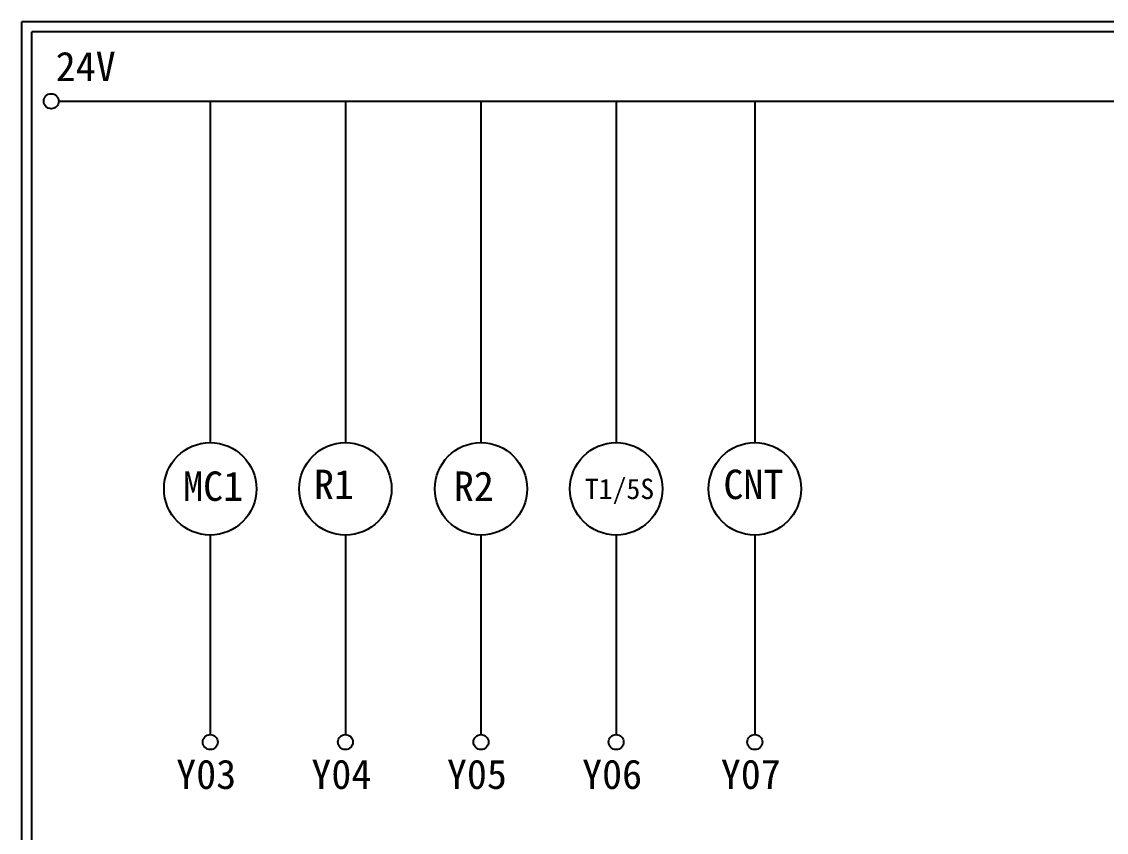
# Model space of a CAD drawing. Extents: x 889 to 1176, y 251 to 455.
# Drawn here: x 889.1 to 1022, y 355.8 to 455.2 of the extents above; entities that cross this region are included whole.
import ezdxf

# ---------------------------------------------------------------- set-up
doc = ezdxf.new("R2010")
doc.units = 0
doc.layers.add('圖框層', color=7, linetype='CONTINUOUS')
doc.layers.add('標尺寸層', color=3, linetype='CONTINUOUS')
doc.styles.add('STSL', font='kaiu.ttf')

msp = doc.modelspace()

# ---------------------------------------------------------------- linework, layer by layer
at = {"layer": '圖框層', "color": 7}
for p, q in [((1176.07, 455.16), (889.07, 455.16)), ((889.07, 251.2), (889.07, 455.16)), ((1174.82, 453.91), (890.32, 453.91)), ((890.32, 252.44), (890.32, 453.91))]:
    msp.add_line(p, q, dxfattribs=at)
at = {"layer": '標尺寸層', "color": 7}
for p, q in [((893.61, 445.42), (1171.21, 445.42)), ((912.17, 445.42), (912.17, 403.59)), ((928.73, 445.42), (928.73, 403.59)), ((945.34, 445.42), (945.34, 403.59)), ((961.9, 445.42), (961.9, 403.59)), ((978.89, 445.42), (978.89, 403.59)), ((912.17, 392.26), (912.17, 367.81)), ((928.73, 392.26), (928.73, 367.81)), ((945.34, 392.26), (945.34, 367.81)), ((961.9, 392.26), (961.9, 367.81)), ((978.89, 392.26), (978.89, 367.81))]:
    msp.add_line(p, q, dxfattribs=at)
for centre, radius in [((892.69, 445.42), 0.92), ((912.17, 397.92), 5.66), ((928.73, 397.92), 5.66), ((945.34, 397.92), 5.66), ((961.9, 397.92), 5.66), ((978.89, 397.92), 5.66), ((912.17, 366.89), 0.92), ((928.73, 366.89), 0.92), ((945.34, 366.89), 0.92), ((961.9, 366.89), 0.92), ((978.89, 366.89), 0.92)]:
    msp.add_circle(centre, radius, dxfattribs=at)

# ---------------------------------------------------------------- texts
at = {"layer": '圖框層', "color": 4, "style": 'STSL'}
for s, height, p in [('24V', 3.6, (893.24, 447.88)), ('MC1', 3.6, (908.85, 396.45)), ('R1', 3.6, (924.88, 396.67)), ('R2', 3.6, (942.02, 396.45)), ('CNT', 3.6, (975.04, 396.67)), ('T1/5S', 2.5, (958.06, 396.67)), ('Y03', 3.6, (908, 361.15)), ('Y04', 3.6, (924.56, 361.15)), ('Y05', 3.6, (941.17, 361.15)), ('Y06', 3.6, (957.73, 361.15)), ('Y07', 3.6, (974.72, 361.15))]:
    msp.add_text(s, height=height, dxfattribs=at).set_placement(p)

doc.saveas('drawing.dxf')
